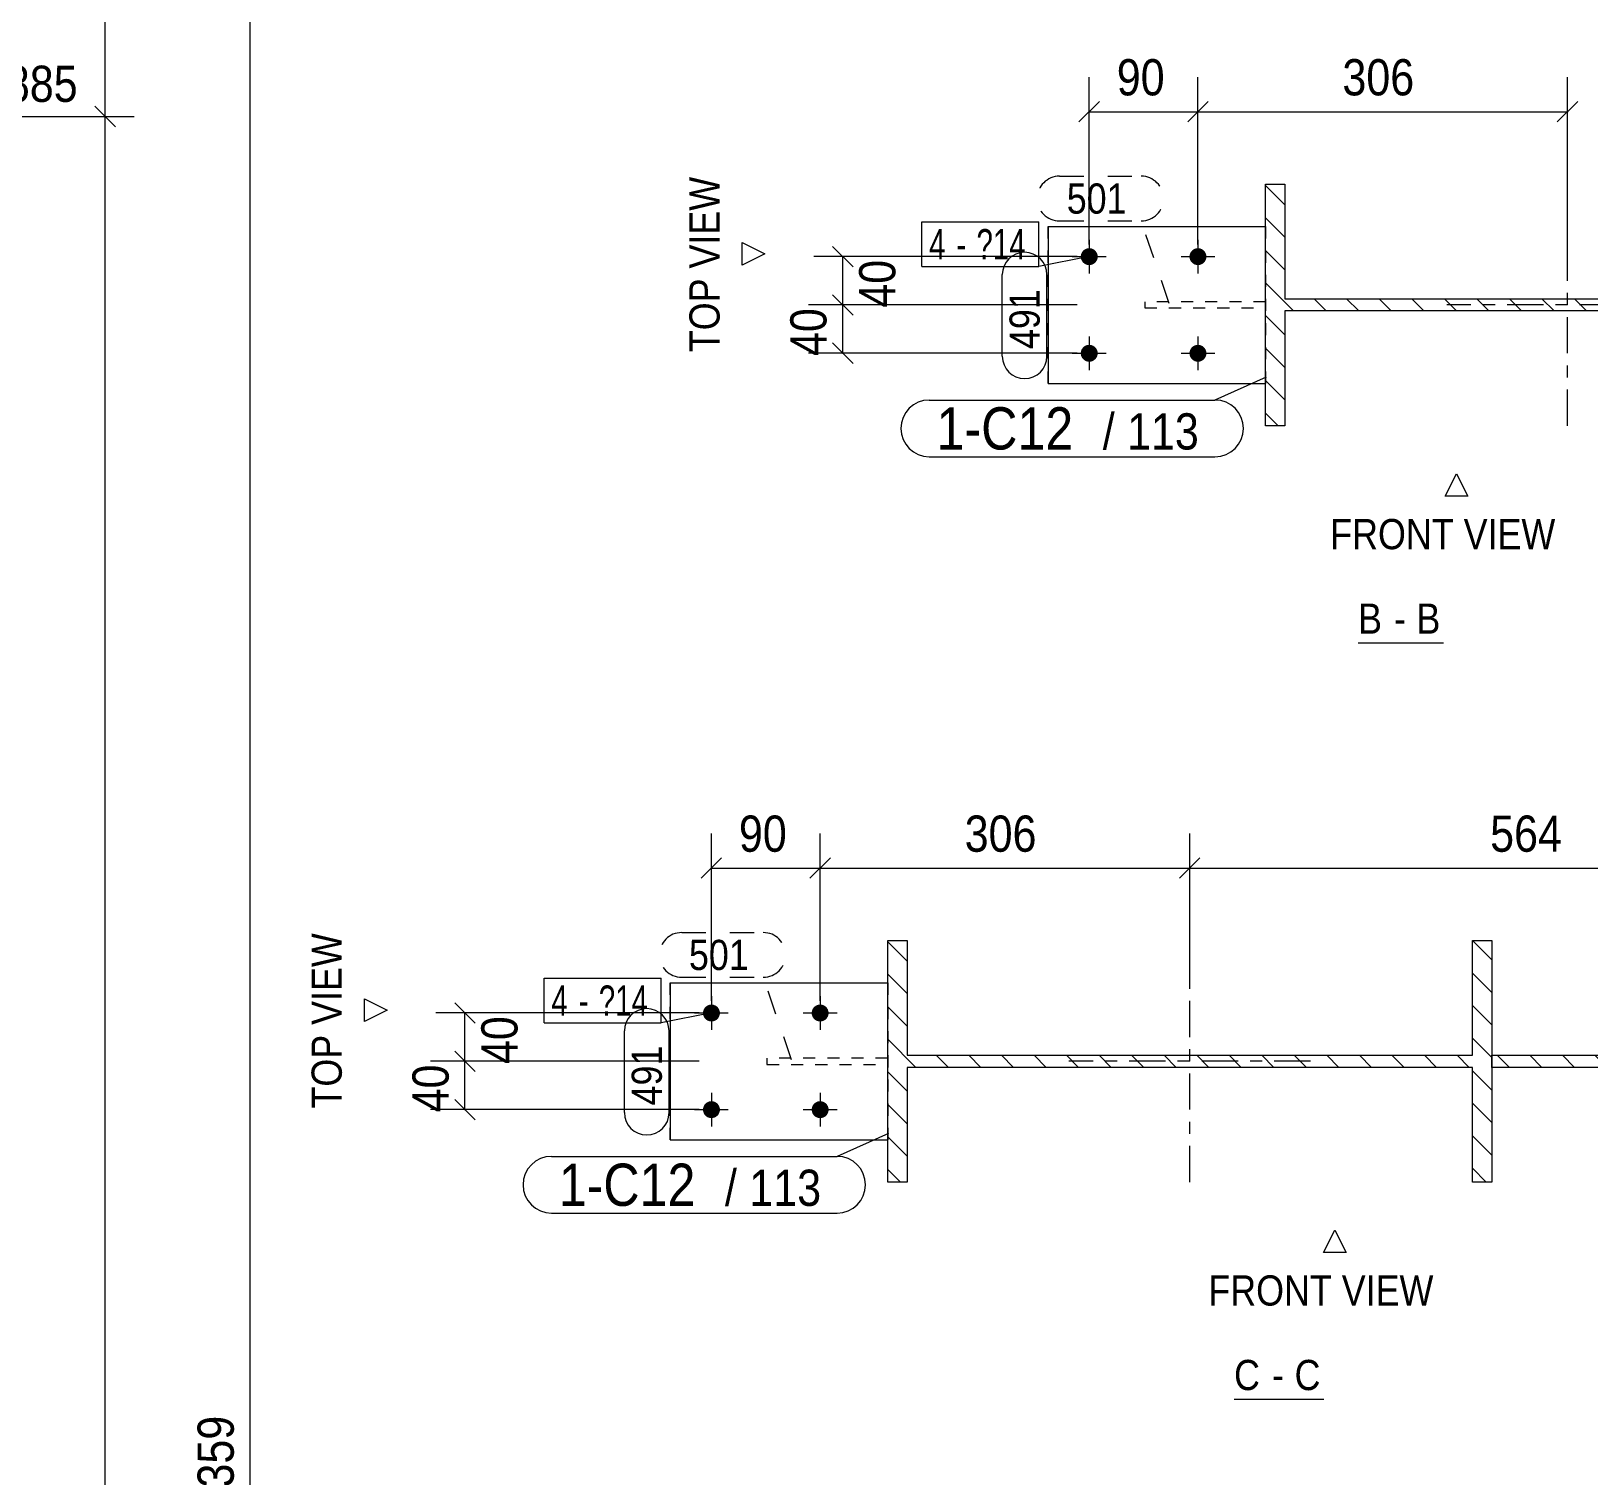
# Model space of a CAD drawing. Header units: millimetres. Extents: x 2 to 579, y 1 to 825.
# Drawn here: x 384.2 to 513.2, y 443.5 to 563.1 of the extents above; entities that cross this region are included whole.
import ezdxf

# ---------------------------------------------------------------- set-up
doc = ezdxf.new("R2010")
doc.units = ezdxf.units.MM
for name, pattern in [('XKITLINE00', [0]), ('XKITLINE01', [4, 1, -1, 1, -1]), ('XKITLINE02', [4, 2, -2]), ('XKITLINE03', [6, 3, -1, 1, -1])]:
    doc.linetypes.add(name, pattern=pattern)
for name, color, linetype, lineweight in [('Bolt', 3, 'Continuous', 0), ('BoltMark', 7, 'Continuous', 0), ('Dimensions', 7, 'Continuous', 0), ('OtherObjectType', 7, 'Continuous', 0), ('Part', 2, 'Continuous', 0), ('PartMark', 7, 'Continuous', 0)]:
    doc.layers.add(name, color=color, linetype=linetype, lineweight=lineweight)
doc.styles.add('ARIAL', font='ARIAL.TTF')
doc.styles.add('ARIAL_NARROW', font='ARIALN.TTF')

# ---------------------------------------------------------------- blocks, each defined once
blk = doc.blocks.new('*A1')
at = {"layer": 'Part', "color": 7, "linetype": 'XKITLINE00', "lineweight": 0}
for p, q in [((456.71, 486.15), (455.11, 487.75)), ((505.11, 486.25), (503.51, 487.85)), ((456.71, 483.46), (455.11, 485.06)), ((505.11, 483.55), (503.51, 485.15)), ((456.71, 480.77), (455.11, 482.37)), ((505.11, 480.86), (503.51, 482.46)), ((505.11, 478.16), (503.51, 479.76)), ((457.44, 477.35), (455.11, 479.67)), ((460.13, 477.35), (459.13, 478.35)), ((462.83, 477.35), (461.83, 478.35)), ((465.52, 477.35), (464.52, 478.35)), ((468.22, 477.35), (467.22, 478.35)), ((470.91, 477.35), (469.91, 478.35)), ((473.6, 477.35), (472.6, 478.35)), ((476.3, 477.35), (475.3, 478.35)), ((478.99, 477.35), (477.99, 478.35)), ((481.69, 477.35), (480.69, 478.35)), ((484.38, 477.35), (483.38, 478.35)), ((487.07, 477.35), (486.07, 478.35)), ((489.77, 477.35), (488.77, 478.35)), ((492.46, 477.35), (491.46, 478.35)), ((495.16, 477.35), (494.16, 478.35)), ((497.85, 477.35), (496.85, 478.35)), ((500.54, 477.35), (499.54, 478.35)), ((503.24, 477.35), (502.24, 478.35)), ((456.71, 475.38), (455.11, 476.98)), ((505.11, 475.47), (503.51, 477.07)), ((456.71, 472.68), (455.11, 474.28)), ((505.11, 472.78), (503.51, 474.38)), ((456.71, 469.99), (455.11, 471.59)), ((505.11, 470.08), (503.51, 471.68)), ((456.16, 467.85), (455.11, 468.89)), ((504.66, 467.85), (503.51, 468.99))]:
    blk.add_line(p, q, dxfattribs=at)
blk = doc.blocks.new('*A2')
at = {"layer": 'Part', "color": 7, "linetype": 'XKITLINE00', "lineweight": 0}
for p, q in [((543.48, 486.24), (541.87, 487.85)), ((543.48, 483.54), (541.87, 485.15)), ((543.48, 480.85), (541.87, 482.46)), ((543.48, 478.15), (541.87, 479.76)), ((506.57, 477.35), (505.57, 478.35)), ((509.27, 477.35), (508.27, 478.35)), ((511.96, 477.35), (510.96, 478.35)), ((514.66, 477.35), (513.66, 478.35)), ((517.35, 477.35), (516.35, 478.35)), ((520.04, 477.35), (519.04, 478.35)), ((522.74, 477.35), (521.74, 478.35)), ((525.43, 477.35), (524.43, 478.35)), ((528.13, 477.35), (527.13, 478.35)), ((530.82, 477.35), (529.82, 478.35)), ((533.51, 477.35), (532.51, 478.35)), ((536.21, 477.35), (535.21, 478.35)), ((538.9, 477.35), (537.9, 478.35)), ((541.6, 477.35), (540.6, 478.35)), ((543.48, 475.46), (541.87, 477.07)), ((543.48, 472.77), (541.87, 474.38)), ((543.48, 470.07), (541.87, 471.68)), ((543.01, 467.85), (541.87, 468.99))]:
    blk.add_line(p, q, dxfattribs=at)
blk = doc.blocks.new('*A3')
at = {"layer": 'Part', "color": 7, "linetype": 'XKITLINE00', "lineweight": 0}
for p, q in [((487.99, 548.77), (486.39, 550.37)), ((536.39, 548.87), (534.79, 550.47)), ((487.99, 546.08), (486.39, 547.68)), ((536.39, 546.17), (534.79, 547.77)), ((487.99, 543.39), (486.39, 544.99)), ((536.39, 543.48), (534.79, 545.08)), ((488.71, 539.97), (486.39, 542.29)), ((536.39, 540.79), (534.79, 542.39)), ((491.41, 539.97), (490.41, 540.97)), ((494.1, 539.97), (493.1, 540.97)), ((496.8, 539.97), (495.8, 540.97)), ((499.49, 539.97), (498.49, 540.97)), ((502.19, 539.97), (501.19, 540.97)), ((504.88, 539.97), (503.88, 540.97)), ((507.57, 539.97), (506.57, 540.97)), ((510.27, 539.97), (509.27, 540.97)), ((512.96, 539.97), (511.96, 540.97)), ((515.66, 539.97), (514.66, 540.97)), ((518.35, 539.97), (517.35, 540.97)), ((521.04, 539.97), (520.04, 540.97)), ((523.74, 539.97), (522.74, 540.97)), ((526.43, 539.97), (525.43, 540.97)), ((529.13, 539.97), (528.13, 540.97)), ((531.82, 539.97), (530.82, 540.97)), ((534.51, 539.97), (533.51, 540.97)), ((487.99, 538), (486.39, 539.6)), ((536.39, 538.09), (534.79, 539.69)), ((487.99, 535.3), (486.39, 536.9)), ((536.39, 535.4), (534.79, 537)), ((487.99, 532.61), (486.39, 534.21)), ((536.39, 532.7), (534.79, 534.3)), ((487.44, 530.47), (486.39, 531.52)), ((535.93, 530.47), (534.79, 531.61))]:
    blk.add_line(p, q, dxfattribs=at)
blk = doc.blocks.new('*A88')
at = {"layer": 'Bolt'}
for points in [[(440.55, 482.55), (440.58, 482.54), (440.62, 482.54), (440.65, 482.53), (440.68, 482.53), (440.72, 482.52), (440.75, 482.51), (440.78, 482.49), (440.81, 482.48), (440.84, 482.46), (440.87, 482.45), (440.9, 482.43), (440.93, 482.41), (440.96, 482.39), (440.98, 482.37), (441.01, 482.34), (441.03, 482.32), (441.06, 482.29), (441.08, 482.26), (441.1, 482.24), (441.11, 482.21), (441.13, 482.18), (441.15, 482.15), (441.16, 482.11), (441.17, 482.08), (441.18, 482.05), (441.19, 482.02), (441.2, 481.98), (441.21, 481.95), (441.21, 481.92), (441.21, 481.88), (441.21, 481.85), (441.21, 481.81), (441.21, 481.78), (441.21, 481.74), (441.2, 481.71), (441.19, 481.68), (441.18, 481.64), (441.17, 481.61), (441.16, 481.58), (441.15, 481.55), (441.13, 481.52), (441.11, 481.49), (441.1, 481.46), (441.08, 481.43), (441.06, 481.4), (441.03, 481.38), (441.01, 481.35), (440.98, 481.33), (440.96, 481.31), (440.93, 481.28), (440.9, 481.26), (440.87, 481.25), (440.84, 481.23), (440.81, 481.21), (440.78, 481.2), (440.75, 481.19), (440.72, 481.18), (440.68, 481.17), (440.65, 481.16), (440.62, 481.15), (440.58, 481.15), (440.55, 481.15), (440.51, 481.15), (440.48, 481.15), (440.45, 481.15), (440.41, 481.15), (440.38, 481.16), (440.34, 481.17), (440.31, 481.18), (440.28, 481.19), (440.25, 481.2), (440.22, 481.21), (440.18, 481.23), (440.15, 481.25), (440.13, 481.26), (440.1, 481.28), (440.07, 481.31), (440.04, 481.33), (440.02, 481.35), (440, 481.38), (439.97, 481.4), (439.95, 481.43), (439.93, 481.46), (439.91, 481.49), (439.9, 481.52), (439.88, 481.55), (439.87, 481.58), (439.86, 481.61), (439.84, 481.64), (439.84, 481.68), (439.83, 481.71), (439.82, 481.74), (439.82, 481.78), (439.82, 481.81), (439.81, 481.85), (439.82, 481.88), (439.82, 481.92), (439.82, 481.95), (439.83, 481.98), (439.84, 482.02), (439.84, 482.05), (439.86, 482.08), (439.87, 482.11), (439.88, 482.15), (439.9, 482.18), (439.91, 482.21), (439.93, 482.24), (439.95, 482.26), (439.97, 482.29), (440, 482.32), (440.02, 482.34), (440.04, 482.37), (440.07, 482.39), (440.1, 482.41), (440.13, 482.43), (440.15, 482.45), (440.18, 482.46), (440.22, 482.48), (440.25, 482.49), (440.28, 482.51), (440.31, 482.52), (440.34, 482.53), (440.38, 482.53), (440.41, 482.54), (440.45, 482.54), (440.48, 482.55), (440.51, 482.55)], [(449.55, 482.55), (449.58, 482.54), (449.62, 482.54), (449.65, 482.53), (449.68, 482.53), (449.72, 482.52), (449.75, 482.51), (449.78, 482.49), (449.81, 482.48), (449.84, 482.46), (449.87, 482.45), (449.9, 482.43), (449.93, 482.41), (449.96, 482.39), (449.98, 482.37), (450.01, 482.34), (450.03, 482.32), (450.06, 482.29), (450.08, 482.26), (450.1, 482.24), (450.11, 482.21), (450.13, 482.18), (450.15, 482.15), (450.16, 482.11), (450.17, 482.08), (450.18, 482.05), (450.19, 482.02), (450.2, 481.98), (450.21, 481.95), (450.21, 481.92), (450.21, 481.88), (450.21, 481.85), (450.21, 481.81), (450.21, 481.78), (450.21, 481.74), (450.2, 481.71), (450.19, 481.68), (450.18, 481.64), (450.17, 481.61), (450.16, 481.58), (450.15, 481.55), (450.13, 481.52), (450.11, 481.49), (450.1, 481.46), (450.08, 481.43), (450.06, 481.4), (450.03, 481.38), (450.01, 481.35), (449.98, 481.33), (449.96, 481.31), (449.93, 481.28), (449.9, 481.26), (449.87, 481.25), (449.84, 481.23), (449.81, 481.21), (449.78, 481.2), (449.75, 481.19), (449.72, 481.18), (449.68, 481.17), (449.65, 481.16), (449.62, 481.15), (449.58, 481.15), (449.55, 481.15), (449.51, 481.15), (449.48, 481.15), (449.45, 481.15), (449.41, 481.15), (449.38, 481.16), (449.34, 481.17), (449.31, 481.18), (449.28, 481.19), (449.25, 481.2), (449.22, 481.21), (449.18, 481.23), (449.15, 481.25), (449.13, 481.26), (449.1, 481.28), (449.07, 481.31), (449.04, 481.33), (449.02, 481.35), (449, 481.38), (448.97, 481.4), (448.95, 481.43), (448.93, 481.46), (448.91, 481.49), (448.9, 481.52), (448.88, 481.55), (448.87, 481.58), (448.86, 481.61), (448.84, 481.64), (448.84, 481.68), (448.83, 481.71), (448.82, 481.74), (448.82, 481.78), (448.82, 481.81), (448.81, 481.85), (448.82, 481.88), (448.82, 481.92), (448.82, 481.95), (448.83, 481.98), (448.84, 482.02), (448.84, 482.05), (448.86, 482.08), (448.87, 482.11), (448.88, 482.15), (448.9, 482.18), (448.91, 482.21), (448.93, 482.24), (448.95, 482.26), (448.97, 482.29), (449, 482.32), (449.02, 482.34), (449.04, 482.37), (449.07, 482.39), (449.1, 482.41), (449.13, 482.43), (449.15, 482.45), (449.18, 482.46), (449.22, 482.48), (449.25, 482.49), (449.28, 482.51), (449.31, 482.52), (449.34, 482.53), (449.38, 482.53), (449.41, 482.54), (449.45, 482.54), (449.48, 482.55), (449.51, 482.55)], [(440.55, 474.55), (440.58, 474.54), (440.62, 474.54), (440.65, 474.53), (440.68, 474.53), (440.72, 474.52), (440.75, 474.51), (440.78, 474.49), (440.81, 474.48), (440.84, 474.46), (440.87, 474.45), (440.9, 474.43), (440.93, 474.41), (440.96, 474.39), (440.98, 474.37), (441.01, 474.34), (441.03, 474.32), (441.06, 474.29), (441.08, 474.26), (441.1, 474.24), (441.11, 474.21), (441.13, 474.18), (441.15, 474.15), (441.16, 474.11), (441.17, 474.08), (441.18, 474.05), (441.19, 474.02), (441.2, 473.98), (441.21, 473.95), (441.21, 473.92), (441.21, 473.88), (441.21, 473.85), (441.21, 473.81), (441.21, 473.78), (441.21, 473.74), (441.2, 473.71), (441.19, 473.68), (441.18, 473.64), (441.17, 473.61), (441.16, 473.58), (441.15, 473.55), (441.13, 473.52), (441.11, 473.49), (441.1, 473.46), (441.08, 473.43), (441.06, 473.4), (441.03, 473.38), (441.01, 473.35), (440.98, 473.33), (440.96, 473.31), (440.93, 473.28), (440.9, 473.26), (440.87, 473.25), (440.84, 473.23), (440.81, 473.21), (440.78, 473.2), (440.75, 473.19), (440.72, 473.18), (440.68, 473.17), (440.65, 473.16), (440.62, 473.15), (440.58, 473.15), (440.55, 473.15), (440.51, 473.15), (440.48, 473.15), (440.45, 473.15), (440.41, 473.15), (440.38, 473.16), (440.34, 473.17), (440.31, 473.18), (440.28, 473.19), (440.25, 473.2), (440.22, 473.21), (440.18, 473.23), (440.15, 473.25), (440.13, 473.26), (440.1, 473.28), (440.07, 473.31), (440.04, 473.33), (440.02, 473.35), (440, 473.38), (439.97, 473.4), (439.95, 473.43), (439.93, 473.46), (439.91, 473.49), (439.9, 473.52), (439.88, 473.55), (439.87, 473.58), (439.86, 473.61), (439.84, 473.64), (439.84, 473.68), (439.83, 473.71), (439.82, 473.74), (439.82, 473.78), (439.82, 473.81), (439.81, 473.85), (439.82, 473.88), (439.82, 473.92), (439.82, 473.95), (439.83, 473.98), (439.84, 474.02), (439.84, 474.05), (439.86, 474.08), (439.87, 474.11), (439.88, 474.15), (439.9, 474.18), (439.91, 474.21), (439.93, 474.24), (439.95, 474.26), (439.97, 474.29), (440, 474.32), (440.02, 474.34), (440.04, 474.37), (440.07, 474.39), (440.1, 474.41), (440.13, 474.43), (440.15, 474.45), (440.18, 474.46), (440.22, 474.48), (440.25, 474.49), (440.28, 474.51), (440.31, 474.52), (440.34, 474.53), (440.38, 474.53), (440.41, 474.54), (440.45, 474.54), (440.48, 474.55), (440.51, 474.55)], [(449.55, 474.55), (449.58, 474.54), (449.62, 474.54), (449.65, 474.53), (449.68, 474.53), (449.72, 474.52), (449.75, 474.51), (449.78, 474.49), (449.81, 474.48), (449.84, 474.46), (449.87, 474.45), (449.9, 474.43), (449.93, 474.41), (449.96, 474.39), (449.98, 474.37), (450.01, 474.34), (450.03, 474.32), (450.06, 474.29), (450.08, 474.26), (450.1, 474.24), (450.11, 474.21), (450.13, 474.18), (450.15, 474.15), (450.16, 474.11), (450.17, 474.08), (450.18, 474.05), (450.19, 474.02), (450.2, 473.98), (450.21, 473.95), (450.21, 473.92), (450.21, 473.88), (450.21, 473.85), (450.21, 473.81), (450.21, 473.78), (450.21, 473.74), (450.2, 473.71), (450.19, 473.68), (450.18, 473.64), (450.17, 473.61), (450.16, 473.58), (450.15, 473.55), (450.13, 473.52), (450.11, 473.49), (450.1, 473.46), (450.08, 473.43), (450.06, 473.4), (450.03, 473.38), (450.01, 473.35), (449.98, 473.33), (449.96, 473.31), (449.93, 473.28), (449.9, 473.26), (449.87, 473.25), (449.84, 473.23), (449.81, 473.21), (449.78, 473.2), (449.75, 473.19), (449.72, 473.18), (449.68, 473.17), (449.65, 473.16), (449.62, 473.15), (449.58, 473.15), (449.55, 473.15), (449.51, 473.15), (449.48, 473.15), (449.45, 473.15), (449.41, 473.15), (449.38, 473.16), (449.34, 473.17), (449.31, 473.18), (449.28, 473.19), (449.25, 473.2), (449.22, 473.21), (449.18, 473.23), (449.15, 473.25), (449.13, 473.26), (449.1, 473.28), (449.07, 473.31), (449.04, 473.33), (449.02, 473.35), (449, 473.38), (448.97, 473.4), (448.95, 473.43), (448.93, 473.46), (448.91, 473.49), (448.9, 473.52), (448.88, 473.55), (448.87, 473.58), (448.86, 473.61), (448.84, 473.64), (448.84, 473.68), (448.83, 473.71), (448.82, 473.74), (448.82, 473.78), (448.82, 473.81), (448.81, 473.85), (448.82, 473.88), (448.82, 473.92), (448.82, 473.95), (448.83, 473.98), (448.84, 474.02), (448.84, 474.05), (448.86, 474.08), (448.87, 474.11), (448.88, 474.15), (448.9, 474.18), (448.91, 474.21), (448.93, 474.24), (448.95, 474.26), (448.97, 474.29), (449, 474.32), (449.02, 474.34), (449.04, 474.37), (449.07, 474.39), (449.1, 474.41), (449.13, 474.43), (449.15, 474.45), (449.18, 474.46), (449.22, 474.48), (449.25, 474.49), (449.28, 474.51), (449.31, 474.52), (449.34, 474.53), (449.38, 474.53), (449.41, 474.54), (449.45, 474.54), (449.48, 474.55), (449.51, 474.55)]]:
    blk.add_hatch(color=3, dxfattribs=at).paths.add_polyline_path(points, flags=17)
at = {"layer": 'Bolt', "color": 3, "linetype": 'XKITLINE00', "lineweight": 0}
for p, q in [((440.51, 483.25), (440.51, 480.45)), ((449.51, 483.25), (449.51, 480.45)), ((439.11, 481.85), (441.91, 481.85)), ((448.11, 481.85), (450.91, 481.85)), ((440.51, 475.25), (440.51, 472.45)), ((449.51, 475.25), (449.51, 472.45)), ((439.11, 473.85), (441.91, 473.85)), ((448.11, 473.85), (450.91, 473.85))]:
    blk.add_line(p, q, dxfattribs=at)
blk = doc.blocks.new('*A90')
at = {"layer": 'Part', "color": 2, "linetype": 'XKITLINE00', "lineweight": 0}
for p, q in [((455.11, 467.85), (455.11, 487.85)), ((455.11, 487.85), (456.71, 487.85)), ((456.71, 487.85), (456.71, 478.35)), ((503.51, 487.85), (505.11, 487.85)), ((503.51, 478.35), (503.51, 487.85)), ((505.11, 487.85), (505.11, 467.85)), ((456.71, 478.35), (503.51, 478.35)), ((503.51, 477.35), (456.71, 477.35)), ((456.71, 477.35), (456.71, 467.85)), ((503.51, 467.85), (503.51, 477.35)), ((456.71, 467.85), (455.11, 467.85)), ((505.11, 467.85), (503.51, 467.85))]:
    blk.add_line(p, q, dxfattribs=at)
at = {"layer": 'Part', "color": 7, "linetype": 'XKITLINE03', "lineweight": 0}
for p, q in [((480.11, 467.85), (480.11, 487.85)), ((490.11, 477.85), (470.11, 477.85))]:
    blk.add_line(p, q, dxfattribs=at)
blk = doc.blocks.new('*A91')
at = {"layer": 'Part', "color": 2, "linetype": 'XKITLINE00', "lineweight": 0}
for p, q in [((540.76, 487.85), (543.48, 487.85)), ((541.87, 478.35), (541.87, 487.85)), ((543.48, 487.85), (543.48, 467.85)), ((505.11, 477.35), (505.11, 478.35)), ((505.11, 478.35), (505.11, 478.35)), ((505.11, 478.35), (541.87, 478.35)), ((541.87, 477.35), (505.11, 477.35)), ((541.87, 467.85), (541.87, 477.35)), ((543.48, 467.85), (540.76, 467.85))]:
    blk.add_line(p, q, dxfattribs=at)
at = {"layer": 'Part', "color": 7, "linetype": 'XKITLINE03', "lineweight": 0}
blk.add_line((518.33, 477.85), (517.21, 477.85), dxfattribs=at)
blk = doc.blocks.new('*A92')
at = {"layer": 'Part', "color": 7, "linetype": 'XKITLINE01', "lineweight": 0}
for p, q in [((445.11, 478.1), (445.11, 477.6)), ((455.11, 478.1), (445.11, 478.1)), ((445.11, 477.6), (455.11, 477.6)), ((455.11, 477.6), (455.11, 478.1))]:
    blk.add_line(p, q, dxfattribs=at)
blk = doc.blocks.new('*A94')
at = {"layer": 'Part', "color": 2, "linetype": 'XKITLINE00', "lineweight": 0}
for p, q in [((437.11, 484.35), (437.11, 471.35)), ((437.11, 484.35), (455.11, 484.35)), ((437.11, 471.35), (455.11, 471.35))]:
    blk.add_line(p, q, dxfattribs=at)
at = {"layer": 'Part', "color": 7, "linetype": 'XKITLINE01', "lineweight": 0}
for p, q in [((437.11, 471.35), (437.11, 484.35)), ((455.11, 471.35), (455.11, 484.35)), ((455.11, 484.35), (455.11, 471.35))]:
    blk.add_line(p, q, dxfattribs=at)
blk = doc.blocks.new('*A96')
at = {"layer": 'Bolt'}
for points in [[(471.82, 545.17), (471.86, 545.16), (471.89, 545.16), (471.93, 545.15), (471.96, 545.15), (471.99, 545.14), (472.03, 545.13), (472.06, 545.11), (472.09, 545.1), (472.12, 545.09), (472.15, 545.07), (472.18, 545.05), (472.21, 545.03), (472.23, 545.01), (472.26, 544.99), (472.29, 544.96), (472.31, 544.94), (472.33, 544.91), (472.35, 544.88), (472.37, 544.86), (472.39, 544.83), (472.41, 544.8), (472.42, 544.77), (472.44, 544.74), (472.45, 544.7), (472.46, 544.67), (472.47, 544.64), (472.48, 544.6), (472.48, 544.57), (472.49, 544.54), (472.49, 544.5), (472.49, 544.47), (472.49, 544.43), (472.49, 544.4), (472.48, 544.37), (472.48, 544.33), (472.47, 544.3), (472.46, 544.26), (472.45, 544.23), (472.44, 544.2), (472.42, 544.17), (472.41, 544.14), (472.39, 544.11), (472.37, 544.08), (472.35, 544.05), (472.33, 544.02), (472.31, 544), (472.29, 543.97), (472.26, 543.95), (472.23, 543.93), (472.21, 543.91), (472.18, 543.89), (472.15, 543.87), (472.12, 543.85), (472.09, 543.84), (472.06, 543.82), (472.03, 543.81), (471.99, 543.8), (471.96, 543.79), (471.93, 543.78), (471.89, 543.78), (471.86, 543.77), (471.82, 543.77), (471.79, 543.77), (471.76, 543.77), (471.72, 543.77), (471.69, 543.78), (471.65, 543.78), (471.62, 543.79), (471.59, 543.8), (471.55, 543.81), (471.52, 543.82), (471.49, 543.84), (471.46, 543.85), (471.43, 543.87), (471.4, 543.89), (471.37, 543.91), (471.35, 543.93), (471.32, 543.95), (471.3, 543.97), (471.27, 544), (471.25, 544.02), (471.23, 544.05), (471.21, 544.08), (471.19, 544.11), (471.17, 544.14), (471.16, 544.17), (471.14, 544.2), (471.13, 544.23), (471.12, 544.26), (471.11, 544.3), (471.1, 544.33), (471.1, 544.37), (471.09, 544.4), (471.09, 544.43), (471.09, 544.47), (471.09, 544.5), (471.09, 544.54), (471.1, 544.57), (471.1, 544.6), (471.11, 544.64), (471.12, 544.67), (471.13, 544.7), (471.14, 544.74), (471.16, 544.77), (471.17, 544.8), (471.19, 544.83), (471.21, 544.86), (471.23, 544.88), (471.25, 544.91), (471.27, 544.94), (471.3, 544.96), (471.32, 544.99), (471.35, 545.01), (471.37, 545.03), (471.4, 545.05), (471.43, 545.07), (471.46, 545.09), (471.49, 545.1), (471.52, 545.11), (471.55, 545.13), (471.59, 545.14), (471.62, 545.15), (471.65, 545.15), (471.69, 545.16), (471.72, 545.16), (471.76, 545.17), (471.79, 545.17)], [(480.82, 545.17), (480.86, 545.16), (480.89, 545.16), (480.93, 545.15), (480.96, 545.15), (480.99, 545.14), (481.03, 545.13), (481.06, 545.11), (481.09, 545.1), (481.12, 545.09), (481.15, 545.07), (481.18, 545.05), (481.21, 545.03), (481.23, 545.01), (481.26, 544.99), (481.29, 544.96), (481.31, 544.94), (481.33, 544.91), (481.35, 544.88), (481.37, 544.86), (481.39, 544.83), (481.41, 544.8), (481.42, 544.77), (481.44, 544.74), (481.45, 544.7), (481.46, 544.67), (481.47, 544.64), (481.48, 544.6), (481.48, 544.57), (481.49, 544.54), (481.49, 544.5), (481.49, 544.47), (481.49, 544.43), (481.49, 544.4), (481.48, 544.37), (481.48, 544.33), (481.47, 544.3), (481.46, 544.26), (481.45, 544.23), (481.44, 544.2), (481.42, 544.17), (481.41, 544.14), (481.39, 544.11), (481.37, 544.08), (481.35, 544.05), (481.33, 544.02), (481.31, 544), (481.29, 543.97), (481.26, 543.95), (481.23, 543.93), (481.21, 543.91), (481.18, 543.89), (481.15, 543.87), (481.12, 543.85), (481.09, 543.84), (481.06, 543.82), (481.03, 543.81), (480.99, 543.8), (480.96, 543.79), (480.93, 543.78), (480.89, 543.78), (480.86, 543.77), (480.82, 543.77), (480.79, 543.77), (480.76, 543.77), (480.72, 543.77), (480.69, 543.78), (480.65, 543.78), (480.62, 543.79), (480.59, 543.8), (480.55, 543.81), (480.52, 543.82), (480.49, 543.84), (480.46, 543.85), (480.43, 543.87), (480.4, 543.89), (480.37, 543.91), (480.35, 543.93), (480.32, 543.95), (480.3, 543.97), (480.27, 544), (480.25, 544.02), (480.23, 544.05), (480.21, 544.08), (480.19, 544.11), (480.17, 544.14), (480.16, 544.17), (480.14, 544.2), (480.13, 544.23), (480.12, 544.26), (480.11, 544.3), (480.1, 544.33), (480.1, 544.37), (480.09, 544.4), (480.09, 544.43), (480.09, 544.47), (480.09, 544.5), (480.09, 544.54), (480.1, 544.57), (480.1, 544.6), (480.11, 544.64), (480.12, 544.67), (480.13, 544.7), (480.14, 544.74), (480.16, 544.77), (480.17, 544.8), (480.19, 544.83), (480.21, 544.86), (480.23, 544.88), (480.25, 544.91), (480.27, 544.94), (480.3, 544.96), (480.32, 544.99), (480.35, 545.01), (480.37, 545.03), (480.4, 545.05), (480.43, 545.07), (480.46, 545.09), (480.49, 545.1), (480.52, 545.11), (480.55, 545.13), (480.59, 545.14), (480.62, 545.15), (480.65, 545.15), (480.69, 545.16), (480.72, 545.16), (480.76, 545.17), (480.79, 545.17)], [(471.82, 537.17), (471.86, 537.16), (471.89, 537.16), (471.93, 537.15), (471.96, 537.15), (471.99, 537.14), (472.03, 537.13), (472.06, 537.11), (472.09, 537.1), (472.12, 537.09), (472.15, 537.07), (472.18, 537.05), (472.21, 537.03), (472.23, 537.01), (472.26, 536.99), (472.29, 536.96), (472.31, 536.94), (472.33, 536.91), (472.35, 536.88), (472.37, 536.86), (472.39, 536.83), (472.41, 536.8), (472.42, 536.77), (472.44, 536.74), (472.45, 536.7), (472.46, 536.67), (472.47, 536.64), (472.48, 536.6), (472.48, 536.57), (472.49, 536.54), (472.49, 536.5), (472.49, 536.47), (472.49, 536.43), (472.49, 536.4), (472.48, 536.37), (472.48, 536.33), (472.47, 536.3), (472.46, 536.26), (472.45, 536.23), (472.44, 536.2), (472.42, 536.17), (472.41, 536.14), (472.39, 536.11), (472.37, 536.08), (472.35, 536.05), (472.33, 536.02), (472.31, 536), (472.29, 535.97), (472.26, 535.95), (472.23, 535.93), (472.21, 535.91), (472.18, 535.89), (472.15, 535.87), (472.12, 535.85), (472.09, 535.84), (472.06, 535.82), (472.03, 535.81), (471.99, 535.8), (471.96, 535.79), (471.93, 535.78), (471.89, 535.78), (471.86, 535.77), (471.82, 535.77), (471.79, 535.77), (471.76, 535.77), (471.72, 535.77), (471.69, 535.78), (471.65, 535.78), (471.62, 535.79), (471.59, 535.8), (471.55, 535.81), (471.52, 535.82), (471.49, 535.84), (471.46, 535.85), (471.43, 535.87), (471.4, 535.89), (471.37, 535.91), (471.35, 535.93), (471.32, 535.95), (471.3, 535.97), (471.27, 536), (471.25, 536.02), (471.23, 536.05), (471.21, 536.08), (471.19, 536.11), (471.17, 536.14), (471.16, 536.17), (471.14, 536.2), (471.13, 536.23), (471.12, 536.26), (471.11, 536.3), (471.1, 536.33), (471.1, 536.37), (471.09, 536.4), (471.09, 536.43), (471.09, 536.47), (471.09, 536.5), (471.09, 536.54), (471.1, 536.57), (471.1, 536.6), (471.11, 536.64), (471.12, 536.67), (471.13, 536.7), (471.14, 536.74), (471.16, 536.77), (471.17, 536.8), (471.19, 536.83), (471.21, 536.86), (471.23, 536.88), (471.25, 536.91), (471.27, 536.94), (471.3, 536.96), (471.32, 536.99), (471.35, 537.01), (471.37, 537.03), (471.4, 537.05), (471.43, 537.07), (471.46, 537.09), (471.49, 537.1), (471.52, 537.11), (471.55, 537.13), (471.59, 537.14), (471.62, 537.15), (471.65, 537.15), (471.69, 537.16), (471.72, 537.16), (471.76, 537.17), (471.79, 537.17)], [(480.82, 537.17), (480.86, 537.16), (480.89, 537.16), (480.93, 537.15), (480.96, 537.15), (480.99, 537.14), (481.03, 537.13), (481.06, 537.11), (481.09, 537.1), (481.12, 537.09), (481.15, 537.07), (481.18, 537.05), (481.21, 537.03), (481.23, 537.01), (481.26, 536.99), (481.29, 536.96), (481.31, 536.94), (481.33, 536.91), (481.35, 536.88), (481.37, 536.86), (481.39, 536.83), (481.41, 536.8), (481.42, 536.77), (481.44, 536.74), (481.45, 536.7), (481.46, 536.67), (481.47, 536.64), (481.48, 536.6), (481.48, 536.57), (481.49, 536.54), (481.49, 536.5), (481.49, 536.47), (481.49, 536.43), (481.49, 536.4), (481.48, 536.37), (481.48, 536.33), (481.47, 536.3), (481.46, 536.26), (481.45, 536.23), (481.44, 536.2), (481.42, 536.17), (481.41, 536.14), (481.39, 536.11), (481.37, 536.08), (481.35, 536.05), (481.33, 536.02), (481.31, 536), (481.29, 535.97), (481.26, 535.95), (481.23, 535.93), (481.21, 535.91), (481.18, 535.89), (481.15, 535.87), (481.12, 535.85), (481.09, 535.84), (481.06, 535.82), (481.03, 535.81), (480.99, 535.8), (480.96, 535.79), (480.93, 535.78), (480.89, 535.78), (480.86, 535.77), (480.82, 535.77), (480.79, 535.77), (480.76, 535.77), (480.72, 535.77), (480.69, 535.78), (480.65, 535.78), (480.62, 535.79), (480.59, 535.8), (480.55, 535.81), (480.52, 535.82), (480.49, 535.84), (480.46, 535.85), (480.43, 535.87), (480.4, 535.89), (480.37, 535.91), (480.35, 535.93), (480.32, 535.95), (480.3, 535.97), (480.27, 536), (480.25, 536.02), (480.23, 536.05), (480.21, 536.08), (480.19, 536.11), (480.17, 536.14), (480.16, 536.17), (480.14, 536.2), (480.13, 536.23), (480.12, 536.26), (480.11, 536.3), (480.1, 536.33), (480.1, 536.37), (480.09, 536.4), (480.09, 536.43), (480.09, 536.47), (480.09, 536.5), (480.09, 536.54), (480.1, 536.57), (480.1, 536.6), (480.11, 536.64), (480.12, 536.67), (480.13, 536.7), (480.14, 536.74), (480.16, 536.77), (480.17, 536.8), (480.19, 536.83), (480.21, 536.86), (480.23, 536.88), (480.25, 536.91), (480.27, 536.94), (480.3, 536.96), (480.32, 536.99), (480.35, 537.01), (480.37, 537.03), (480.4, 537.05), (480.43, 537.07), (480.46, 537.09), (480.49, 537.1), (480.52, 537.11), (480.55, 537.13), (480.59, 537.14), (480.62, 537.15), (480.65, 537.15), (480.69, 537.16), (480.72, 537.16), (480.76, 537.17), (480.79, 537.17)]]:
    blk.add_hatch(color=3, dxfattribs=at).paths.add_polyline_path(points, flags=17)
at = {"layer": 'Bolt', "color": 3, "linetype": 'XKITLINE00', "lineweight": 0}
for p, q in [((471.79, 545.87), (471.79, 543.07)), ((480.79, 545.87), (480.79, 543.07)), ((470.39, 544.47), (473.19, 544.47)), ((479.39, 544.47), (482.19, 544.47)), ((471.79, 537.87), (471.79, 535.07)), ((480.79, 537.87), (480.79, 535.07)), ((470.39, 536.47), (473.19, 536.47)), ((479.39, 536.47), (482.19, 536.47))]:
    blk.add_line(p, q, dxfattribs=at)
blk = doc.blocks.new('*A97')
at = {"layer": 'Part', "color": 2, "linetype": 'XKITLINE00', "lineweight": 0}
for p, q in [((486.39, 530.47), (486.39, 550.47)), ((486.39, 550.47), (487.99, 550.47)), ((487.99, 550.47), (487.99, 540.97)), ((534.79, 550.47), (536.39, 550.47)), ((534.79, 540.97), (534.79, 550.47)), ((536.39, 550.47), (536.39, 530.47)), ((487.99, 540.97), (534.79, 540.97)), ((534.79, 539.97), (487.99, 539.97)), ((487.99, 539.97), (487.99, 530.47)), ((534.79, 530.47), (534.79, 539.97)), ((487.99, 530.47), (486.39, 530.47)), ((536.39, 530.47), (534.79, 530.47))]:
    blk.add_line(p, q, dxfattribs=at)
at = {"layer": 'Part', "color": 7, "linetype": 'XKITLINE03', "lineweight": 0}
for p, q in [((511.39, 530.47), (511.39, 550.47)), ((521.39, 540.47), (501.39, 540.47))]:
    blk.add_line(p, q, dxfattribs=at)
blk = doc.blocks.new('*A99')
at = {"layer": 'Part', "color": 2, "linetype": 'XKITLINE00', "lineweight": 0}
for p, q in [((468.39, 546.97), (468.39, 533.97)), ((468.39, 546.97), (486.39, 546.97)), ((468.39, 533.97), (486.39, 533.97))]:
    blk.add_line(p, q, dxfattribs=at)
at = {"layer": 'Part', "color": 7, "linetype": 'XKITLINE01', "lineweight": 0}
for p, q in [((468.39, 533.97), (468.39, 546.97)), ((486.39, 533.97), (486.39, 546.97)), ((486.39, 546.97), (486.39, 533.97))]:
    blk.add_line(p, q, dxfattribs=at)
blk = doc.blocks.new('*A100')
at = {"layer": 'Part', "color": 7, "linetype": 'XKITLINE01', "lineweight": 0}
for p, q in [((476.39, 540.72), (476.39, 540.22)), ((486.39, 540.72), (476.39, 540.72)), ((486.39, 540.22), (486.39, 540.72)), ((476.39, 540.22), (486.39, 540.22))]:
    blk.add_line(p, q, dxfattribs=at)
blk = doc.blocks.new('*A153')
at = {"layer": 'Dimensions', "color": 7, "linetype": 'XKITLINE00', "lineweight": 0}
blk.add_line((402.32, 227.05), (402.32, 663), dxfattribs=at)
at = {"layer": 'Dimensions', "color": 3, "style": 'ARIAL', "width": 0.85}
blk.add_text('4359', height=3, rotation=90.0002, dxfattribs=at).set_placement((400.97, 440.58))
blk = doc.blocks.new('*A154')
at = {"layer": 'Dimensions', "color": 7, "linetype": 'XKITLINE00', "lineweight": 0}
for p, q in [((292.52, 556.08), (392.72, 556.08)), ((389.48, 556.93), (391.17, 555.23)), ((390.32, 86.7), (390.32, 556.08))]:
    blk.add_line(p, q, dxfattribs=at)
at = {"layer": 'Dimensions', "color": 3}
blk.add_point((390.32, 556.08), dxfattribs=at)
at = {"layer": 'Dimensions', "color": 3, "style": 'ARIAL', "width": 0.85}
blk.add_text('7885', height=3, dxfattribs=at).set_placement((380.12, 557.28))
blk = doc.blocks.new('*A155')
at = {"layer": 'Dimensions', "color": 7, "linetype": 'XKITLINE00', "lineweight": 0}
for p, q in [((206.32, 663), (392.72, 663)), ((389.48, 663.85), (391.17, 662.15)), ((390.32, 556.08), (390.32, 663)), ((292.52, 556.08), (392.72, 556.08)), ((389.48, 556.93), (391.17, 555.23))]:
    blk.add_line(p, q, dxfattribs=at)
at = {"layer": 'Dimensions', "color": 3}
for p in [(390.32, 663), (390.32, 556.08)]:
    blk.add_point(p, dxfattribs=at)
at = {"layer": 'Dimensions', "color": 3, "style": 'ARIAL', "width": 0.85}
blk.add_text('8954', height=3, dxfattribs=at).set_placement((380.12, 664.2))
blk.add_text('1069', height=3, rotation=90.0002, dxfattribs=at).set_placement((388.97, 605.09))
blk = doc.blocks.new('*A239')
at = {"layer": 'Dimensions', "color": 7, "linetype": 'XKITLINE00', "lineweight": 0}
for p, q in [((440.51, 482.85), (440.51, 496.7)), ((449.51, 482.85), (449.51, 496.7)), ((441.36, 494.7), (439.67, 493)), ((450.36, 494.7), (448.67, 493)), ((440.51, 493.85), (449.51, 493.85))]:
    blk.add_line(p, q, dxfattribs=at)
at = {"layer": 'Dimensions', "color": 3}
for p in [(440.51, 493.85), (449.51, 493.85)]:
    blk.add_point(p, dxfattribs=at)
at = {"layer": 'Dimensions', "color": 3, "style": 'ARIAL', "width": 0.85}
blk.add_text('90', height=3, dxfattribs=at).set_placement((442.79, 495.2))
blk = doc.blocks.new('*A240')
at = {"layer": 'Dimensions', "color": 7, "linetype": 'XKITLINE00', "lineweight": 0}
for p, q in [((449.51, 482.85), (449.51, 496.7)), ((480.11, 484.05), (480.11, 496.7)), ((450.36, 494.7), (448.67, 493)), ((480.96, 494.7), (479.27, 493)), ((449.51, 493.85), (480.11, 493.85))]:
    blk.add_line(p, q, dxfattribs=at)
at = {"layer": 'Dimensions', "color": 3}
for p in [(449.51, 493.85), (480.11, 493.85)]:
    blk.add_point(p, dxfattribs=at)
at = {"layer": 'Dimensions', "color": 3, "style": 'ARIAL', "width": 0.85}
blk.add_text('306', height=3, dxfattribs=at).set_placement((461.48, 495.2))
blk = doc.blocks.new('*A241')
at = {"layer": 'Dimensions', "color": 7, "linetype": 'XKITLINE00', "lineweight": 0}
for p, q in [((480.11, 484.05), (480.11, 496.7)), ((536.51, 473.65), (536.51, 496.7)), ((480.96, 494.7), (479.27, 493)), ((537.36, 494.7), (535.67, 493)), ((480.11, 493.85), (536.51, 493.85))]:
    blk.add_line(p, q, dxfattribs=at)
at = {"layer": 'Dimensions', "color": 3}
for p in [(480.11, 493.85), (536.51, 493.85)]:
    blk.add_point(p, dxfattribs=at)
at = {"layer": 'Dimensions', "color": 3, "style": 'ARIAL', "width": 0.85}
blk.add_text('564', height=3, dxfattribs=at).set_placement((504.98, 495.2))
blk = doc.blocks.new('*A244')
at = {"layer": 'Dimensions', "color": 7, "linetype": 'XKITLINE00', "lineweight": 0}
for p, q in [((419.27, 478.7), (420.96, 477)), ((439.51, 477.85), (417.26, 477.85)), ((420.11, 473.85), (420.11, 477.85)), ((419.27, 474.7), (420.96, 473)), ((439.51, 473.85), (417.26, 473.85))]:
    blk.add_line(p, q, dxfattribs=at)
at = {"layer": 'Dimensions', "color": 3}
for p in [(420.11, 477.85), (420.11, 473.85)]:
    blk.add_point(p, dxfattribs=at)
at = {"layer": 'Dimensions', "color": 3, "style": 'ARIAL', "width": 0.85}
blk.add_text('40', height=3, rotation=90.0002, dxfattribs=at).set_placement((418.76, 473.62))
blk = doc.blocks.new('*A245')
at = {"layer": 'Dimensions', "color": 7, "linetype": 'XKITLINE00', "lineweight": 0}
for p, q in [((419.27, 482.7), (420.96, 481)), ((439.51, 481.85), (417.71, 481.85)), ((420.11, 477.85), (420.11, 481.85)), ((419.27, 478.7), (420.96, 477)), ((439.51, 477.85), (417.71, 477.85))]:
    blk.add_line(p, q, dxfattribs=at)
at = {"layer": 'Dimensions', "color": 3}
for p in [(420.11, 481.85), (420.11, 477.85)]:
    blk.add_point(p, dxfattribs=at)
at = {"layer": 'Dimensions', "color": 3, "style": 'ARIAL', "width": 0.85}
blk.add_text('40', height=3, rotation=90.0002, dxfattribs=at).set_placement((424.46, 477.62))
blk = doc.blocks.new('*A246')
at = {"layer": 'BoltMark', "color": 7, "linetype": 'XKITLINE00', "lineweight": 0}
for p, q in [((426.66, 484.73), (436.35, 484.73)), ((426.66, 481.03), (426.66, 484.73)), ((436.35, 481.03), (436.35, 484.73)), ((426.66, 481.03), (436.35, 481.03)), ((440.51, 481.85), (436.35, 481.03))]:
    blk.add_line(p, q, dxfattribs=at)
at = {"layer": 'BoltMark', "color": 3, "style": 'ARIAL_NARROW', "width": 0.85}
for s, p in [('4', (427.26, 481.63)), ('?14', (431.19, 481.63)), ('-', (429.53, 481.63))]:
    blk.add_text(s, height=2.5, dxfattribs=at).set_placement(p)
blk = doc.blocks.new('*A249')
at = {"layer": 'PartMark', "color": 7, "linetype": 'XKITLINE00', "lineweight": 0}
for p, q in [((433.31, 473.6), (433.31, 480.36)), ((437.01, 473.6), (437.01, 480.36))]:
    blk.add_line(p, q, dxfattribs=at)
for centre, start, end in [((435.16, 480.36), 0, 180), ((435.16, 473.6), 180, 0)]:
    blk.add_arc(centre, 1.85, start, end, dxfattribs=at)
at = {"layer": 'PartMark', "color": 3, "style": 'ARIAL', "width": 0.85}
blk.add_text('491', height=2.5, rotation=90.0002, dxfattribs=at).set_placement((436.41, 474.2))
blk = doc.blocks.new('*A251')
at = {"layer": 'PartMark', "color": 7, "linetype": 'XKITLINE02', "lineweight": 0}
for p, q in [((438.05, 488.51), (444.81, 488.51)), ((438.05, 484.81), (444.81, 484.81)), ((447.14, 477.97), (444.81, 484.81))]:
    blk.add_line(p, q, dxfattribs=at)
for centre, start, end in [((438.05, 486.66), 90, 270), ((444.81, 486.66), 270, 90)]:
    blk.add_arc(centre, 1.85, start, end, dxfattribs=at)
at = {"layer": 'PartMark', "color": 3, "style": 'ARIAL', "width": 0.85}
blk.add_text('501', height=2.5, dxfattribs=at).set_placement((438.65, 485.41))
blk = doc.blocks.new('*A253')
at = {"layer": 'PartMark', "color": 7, "linetype": 'XKITLINE00', "lineweight": 0}
for p, q in [((455.16, 471.88), (450.92, 469.98)), ((427.27, 469.98), (450.92, 469.98)), ((427.27, 465.28), (450.92, 465.28))]:
    blk.add_line(p, q, dxfattribs=at)
for centre, start, end in [((427.27, 467.63), 90, 270), ((450.92, 467.63), 270, 90)]:
    blk.add_arc(centre, 2.35, start, end, dxfattribs=at)
at = {"layer": 'PartMark', "color": 1, "style": 'ARIAL', "width": 0.85}
blk.add_text('1-C12', height=3.5, dxfattribs=at).set_placement((427.87, 465.88))
at = {"layer": 'PartMark', "color": 3, "style": 'ARIAL', "width": 0.85}
for s, p in [('/', (441.63, 465.88)), ('113', (443.65, 465.88))]:
    blk.add_text(s, height=3, dxfattribs=at).set_placement(p)
blk = doc.blocks.new('*A254')
at = {"layer": 'OtherObjectType', "color": 7, "linetype": 'XKITLINE00', "lineweight": 0}
for p, q in [((411.79, 481.15), (411.79, 483.03)), ((411.79, 483.03), (413.66, 482.09)), ((413.66, 482.09), (411.79, 481.15)), ((413.66, 482.09), (413.66, 482.09)), ((491.18, 462.01), (492.11, 463.88)), ((492.11, 463.88), (493.05, 462.01)), ((492.11, 463.88), (492.11, 463.88)), ((493.05, 462.01), (491.18, 462.01)), ((483.78, 449.88), (491.2, 449.88))]:
    blk.add_line(p, q, dxfattribs=at)
at = {"layer": 'OtherObjectType', "color": 7, "style": 'ARIAL', "width": 0.85}
blk.add_text('TOP VIEW', height=2.5, rotation=90, dxfattribs=at).set_placement((409.91, 473.94))
for s, p in [('FRONT VIEW', (481.65, 457.63)), ('C', (483.78, 450.63)), ('C', (488.79, 450.63)), ('-', (486.93, 450.63))]:
    blk.add_text(s, height=2.5, dxfattribs=at).set_placement(p)
blk = doc.blocks.new('*A255')
at = {"layer": 'Dimensions', "color": 7, "linetype": 'XKITLINE00', "lineweight": 0}
for p, q in [((471.79, 545.47), (471.79, 559.32)), ((480.79, 545.47), (480.79, 559.32)), ((472.64, 557.32), (470.94, 555.62)), ((481.64, 557.32), (479.94, 555.62)), ((471.79, 556.47), (480.79, 556.47))]:
    blk.add_line(p, q, dxfattribs=at)
at = {"layer": 'Dimensions', "color": 3}
for p in [(471.79, 556.47), (480.79, 556.47)]:
    blk.add_point(p, dxfattribs=at)
at = {"layer": 'Dimensions', "color": 3, "style": 'ARIAL', "width": 0.85}
blk.add_text('90', height=3, dxfattribs=at).set_placement((474.07, 557.82))
blk = doc.blocks.new('*A256')
at = {"layer": 'Dimensions', "color": 7, "linetype": 'XKITLINE00', "lineweight": 0}
for p, q in [((480.79, 545.47), (480.79, 559.32)), ((511.39, 545.47), (511.39, 559.32)), ((481.64, 557.32), (479.94, 555.62)), ((512.24, 557.32), (510.54, 555.62)), ((480.79, 556.47), (511.39, 556.47))]:
    blk.add_line(p, q, dxfattribs=at)
at = {"layer": 'Dimensions', "color": 3}
for p in [(480.79, 556.47), (511.39, 556.47)]:
    blk.add_point(p, dxfattribs=at)
at = {"layer": 'Dimensions', "color": 3, "style": 'ARIAL', "width": 0.85}
blk.add_text('306', height=3, dxfattribs=at).set_placement((492.75, 557.82))
blk = doc.blocks.new('*A257')
at = {"layer": 'Dimensions', "color": 7, "linetype": 'XKITLINE00', "lineweight": 0}
for p, q in [((470.79, 540.47), (448.54, 540.47)), ((450.54, 541.32), (452.24, 539.62)), ((451.39, 536.47), (451.39, 540.47)), ((470.79, 536.47), (448.54, 536.47)), ((450.54, 537.32), (452.24, 535.62))]:
    blk.add_line(p, q, dxfattribs=at)
at = {"layer": 'Dimensions', "color": 3}
for p in [(451.39, 540.47), (451.39, 536.47)]:
    blk.add_point(p, dxfattribs=at)
at = {"layer": 'Dimensions', "color": 3, "style": 'ARIAL', "width": 0.85}
blk.add_text('40', height=3, rotation=90.0002, dxfattribs=at).set_placement((450.04, 536.24))
blk = doc.blocks.new('*A258')
at = {"layer": 'Dimensions', "color": 7, "linetype": 'XKITLINE00', "lineweight": 0}
for p, q in [((470.79, 544.47), (448.99, 544.47)), ((450.54, 545.32), (452.24, 543.62)), ((451.39, 540.47), (451.39, 544.47)), ((470.79, 540.47), (448.99, 540.47)), ((450.54, 541.32), (452.24, 539.62))]:
    blk.add_line(p, q, dxfattribs=at)
at = {"layer": 'Dimensions', "color": 3}
for p in [(451.39, 544.47), (451.39, 540.47)]:
    blk.add_point(p, dxfattribs=at)
at = {"layer": 'Dimensions', "color": 3, "style": 'ARIAL', "width": 0.85}
blk.add_text('40', height=3, rotation=90.0002, dxfattribs=at).set_placement((455.74, 540.24))
blk = doc.blocks.new('*A259')
at = {"layer": 'BoltMark', "color": 7, "linetype": 'XKITLINE00', "lineweight": 0}
for p, q in [((457.93, 547.35), (467.62, 547.35)), ((457.93, 543.65), (457.93, 547.35)), ((467.62, 543.65), (467.62, 547.35)), ((471.79, 544.47), (467.62, 543.65)), ((457.93, 543.65), (467.62, 543.65))]:
    blk.add_line(p, q, dxfattribs=at)
at = {"layer": 'BoltMark', "color": 3, "style": 'ARIAL_NARROW', "width": 0.85}
for s, p in [('?14', (462.46, 544.25)), ('4', (458.53, 544.25)), ('-', (460.8, 544.25))]:
    blk.add_text(s, height=2.5, dxfattribs=at).set_placement(p)
blk = doc.blocks.new('*A260')
at = {"layer": 'PartMark', "color": 7, "linetype": 'XKITLINE02', "lineweight": 0}
for p, q in [((469.33, 551.13), (476.09, 551.13)), ((469.33, 547.43), (476.09, 547.43)), ((478.42, 540.59), (476.09, 547.43))]:
    blk.add_line(p, q, dxfattribs=at)
for centre, start, end in [((469.33, 549.28), 90, 270), ((476.09, 549.28), 270, 90)]:
    blk.add_arc(centre, 1.85, start, end, dxfattribs=at)
at = {"layer": 'PartMark', "color": 3, "style": 'ARIAL', "width": 0.85}
blk.add_text('501', height=2.5, dxfattribs=at).set_placement((469.93, 548.03))
blk = doc.blocks.new('*A261')
at = {"layer": 'PartMark', "color": 7, "linetype": 'XKITLINE00', "lineweight": 0}
for p, q in [((464.59, 536.22), (464.59, 542.98)), ((468.29, 536.22), (468.29, 542.98))]:
    blk.add_line(p, q, dxfattribs=at)
for centre, start, end in [((466.44, 542.98), 0, 180), ((466.44, 536.22), 180, 0)]:
    blk.add_arc(centre, 1.85, start, end, dxfattribs=at)
at = {"layer": 'PartMark', "color": 3, "style": 'ARIAL', "width": 0.85}
blk.add_text('491', height=2.5, rotation=90.0002, dxfattribs=at).set_placement((467.69, 536.82))
blk = doc.blocks.new('*A263')
at = {"layer": 'PartMark', "color": 7, "linetype": 'XKITLINE00', "lineweight": 0}
for p, q in [((486.44, 534.5), (482.2, 532.6)), ((458.55, 532.6), (482.2, 532.6)), ((458.55, 527.9), (482.2, 527.9))]:
    blk.add_line(p, q, dxfattribs=at)
for centre, start, end in [((458.55, 530.25), 90, 270), ((482.2, 530.25), 270, 90)]:
    blk.add_arc(centre, 2.35, start, end, dxfattribs=at)
at = {"layer": 'PartMark', "color": 1, "style": 'ARIAL', "width": 0.85}
blk.add_text('1-C12', height=3.5, dxfattribs=at).set_placement((459.15, 528.5))
at = {"layer": 'PartMark', "color": 3, "style": 'ARIAL', "width": 0.85}
for s, p in [('/', (472.91, 528.5)), ('113', (474.92, 528.5))]:
    blk.add_text(s, height=3, dxfattribs=at).set_placement(p)
blk = doc.blocks.new('*A264')
at = {"layer": 'OtherObjectType', "color": 7, "linetype": 'XKITLINE00', "lineweight": 0}
for p, q in [((443.07, 543.77), (443.07, 545.65)), ((443.07, 545.65), (444.94, 544.71)), ((444.94, 544.71), (443.07, 543.77)), ((444.94, 544.71), (444.94, 544.71)), ((501.26, 524.63), (502.2, 526.5)), ((502.2, 526.5), (503.14, 524.63)), ((502.2, 526.5), (502.2, 526.5)), ((503.14, 524.63), (501.26, 524.63)), ((494.05, 512.5), (501.11, 512.5))]:
    blk.add_line(p, q, dxfattribs=at)
at = {"layer": 'OtherObjectType', "color": 7, "style": 'ARIAL', "width": 0.85}
blk.add_text('TOP VIEW', height=2.5, rotation=90, dxfattribs=at).set_placement((441.19, 536.56))
for s, p in [('FRONT VIEW', (491.74, 520.25)), ('B', (494.05, 513.25)), ('B', (498.88, 513.25)), ('-', (497.02, 513.25))]:
    blk.add_text(s, height=2.5, dxfattribs=at).set_placement(p)

msp = doc.modelspace()

# ---------------------------------------------------------------- block references
at = {"lineweight": 0}
for name in ['*A153', '*A155', '*A154', '*A255', '*A256', '*A260', '*A3', '*A97', '*A259', '*A99', '*A96', '*A258', '*A261', '*A257', '*A100', '*A263', '*A239', '*A240', '*A241', '*A251', '*A1', '*A90', '*A91', '*A2', '*A246', '*A94', '*A245', '*A88', '*A249', '*A244', '*A92', '*A253']:
    msp.add_blockref(name, (0, 0), dxfattribs=at)
at = {"layer": 'OtherObjectType', "lineweight": 0}
for name in ['*A264', '*A254']:
    msp.add_blockref(name, (0, 0), dxfattribs=at)

doc.saveas('drawing.dxf')
